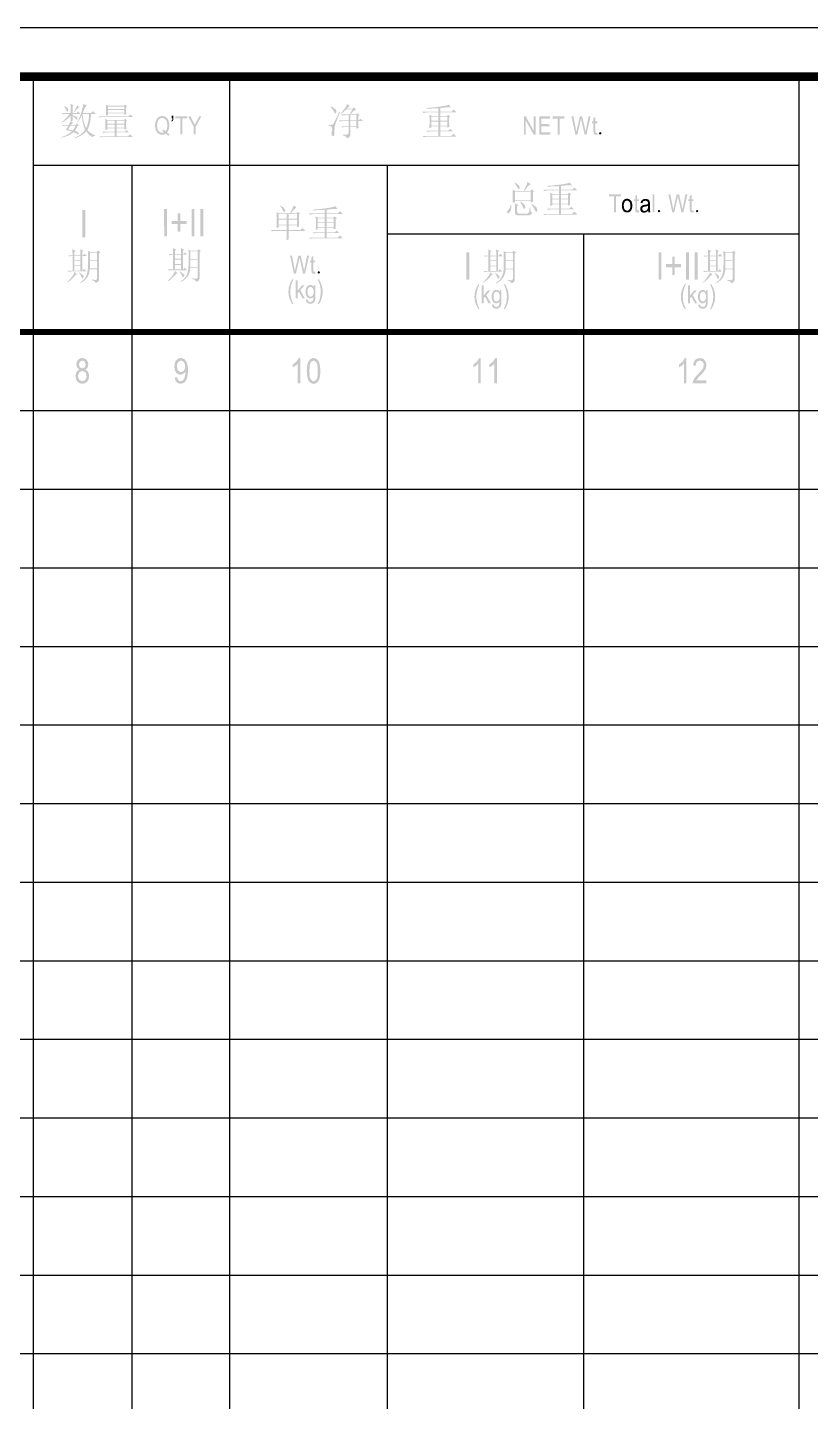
# Model space of a CAD drawing. Header units: millimetres. Extents: x -13522 to 42264, y -29520 to 1704.
# Drawn here: x 25001 to 32978, y -13807 to 180 of the extents above; entities that cross this region are included whole.
import ezdxf
from ezdxf.enums import TextEntityAlignment as Align

# ---------------------------------------------------------------- set-up
doc = ezdxf.new("R2010")
doc.units = ezdxf.units.MM
doc.layers.add('0DataFlow-NsEquipFrame', color=30, linetype='Continuous')
doc.styles.add('TitleText', font='arial.ttf')

# ---------------------------------------------------------------- blocks, each defined once
blk = doc.blocks.new('add')
at = {"lineweight": 18}
blk.add_hatch(color=256, dxfattribs=at).paths.add_polyline_path([(0.75, 1.56), (0.12, 1.56), (0.12, 2.33), (-0.15, 2.33), (-0.15, 1.56), (-0.78, 1.56), (-0.78, 1.24), (-0.15, 1.24), (-0.15, 0.46), (0.12, 0.46), (0.12, 1.24), (0.75, 1.24)])
blk = doc.blocks.new('lowcaseg')
at = {"lineweight": 18}
h = blk.add_hatch(color=256, dxfattribs=at)
h.paths.add_polyline_path([(0.5, 1.34), (0.33, 1.34), (0.33, 1.18), (0.26, 1.26), (0.18, 1.32), (0.09, 1.36), (-0.01, 1.37), (-0.09, 1.36), (-0.18, 1.33), (-0.27, 1.28), (-0.33, 1.23), (-0.39, 1.14), (-0.44, 1.03), (-0.47, 0.92), (-0.49, 0.8), (-0.5, 0.68), (-0.5, 0.63), (-0.49, 0.51), (-0.46, 0.4), (-0.42, 0.3), (-0.37, 0.2), (-0.36, 0.18), (-0.29, 0.1), (-0.21, 0.05), (-0.11, 0.01), (-0.01, 0), (0.06, 0.01), (0.15, 0.04), (0.23, 0.09), (0.31, 0.17), (0.31, 0.1), (0.3, -0.03), (0.29, -0.12), (0.26, -0.21), (0.19, -0.3), (0.1, -0.34), (-0.02, -0.36), (-0.13, -0.34), (-0.21, -0.29), (-0.24, -0.26), (-0.27, -0.14), (-0.46, -0.11), (-0.46, -0.14), (-0.45, -0.26), (-0.41, -0.36), (-0.34, -0.44), (-0.3, -0.46), (-0.22, -0.51), (-0.12, -0.53), (-0.01, -0.54), (0.09, -0.54), (0.19, -0.51), (0.28, -0.47), (0.32, -0.44), (0.4, -0.36), (0.45, -0.26), (0.47, -0.2), (0.49, -0.1), (0.5, 0.03), (0.5, 0.18)])
h.paths.add_polyline_path([(0.31, 0.5), (0.28, 0.39), (0.23, 0.31), (0.19, 0.26), (0.11, 0.21), (0.01, 0.19), (-0.05, 0.19), (-0.14, 0.23), (-0.21, 0.31), (-0.23, 0.34), (-0.27, 0.44), (-0.29, 0.55), (-0.3, 0.69), (-0.3, 0.74), (-0.29, 0.87), (-0.26, 0.97), (-0.21, 1.06), (-0.17, 1.11), (-0.09, 1.16), (0.01, 1.18), (0.07, 1.18), (0.15, 1.14), (0.23, 1.06), (0.25, 1.03), (0.29, 0.94), (0.32, 0.82), (0.32, 0.69), (0.32, 0.63)], flags=16)
blk = doc.blocks.new('lowcasek')
at = {"lineweight": 18}
blk.add_hatch(color=256, dxfattribs=at).paths.add_polyline_path([(0.19, 1.85), (0, 1.85), (0, 0), (0.19, 0), (0.19, 0.53), (0.33, 0.68), (0.71, 0), (0.94, 0), (0.47, 0.84), (0.9, 1.34), (0.65, 1.34), (0.19, 0.8)])
blk = doc.blocks.new('dot')
blk.add_hatch(color=256).paths.add_polyline_path([(-0.12, 0.13, 1), (0.12, 0.13, 1)])
blk = doc.blocks.new('lowcaset')
at = {"lineweight": 18}
blk.add_hatch(color=256, dxfattribs=at).paths.add_polyline_path([(0.23, 1.34), (0.04, 1.34), (0.04, 1.81), (-0.15, 1.67), (-0.15, 1.34), (-0.29, 1.34), (-0.29, 1.16), (-0.15, 1.16), (-0.15, 0.39), (-0.15, 0.35), (-0.14, 0.21), (-0.13, 0.13), (-0.12, 0.1), (-0.05, 0.02), (0.01, 0), (0.12, -0.02), (0.16, -0.02), (0.26, 0), (0.23, 0.2), (0.15, 0.19), (0.08, 0.21), (0.05, 0.26), (0.04, 0.38), (0.04, 1.16), (0.23, 1.16)])
blk = doc.blocks.new('upcasew')
blk.add_hatch(color=256).paths.add_polyline_path([(1.55, 1.85), (1.34, 1.85), (1.04, 0.32), (0.91, 0.91), (0.69, 1.85), (0.45, 1.85), (0.1, 0.3), (-0.2, 1.85), (-0.4, 1.85), (0, 0), (0.2, 0), (0.53, 1.41), (0.53, 1.43), (0.57, 1.62), (0.62, 1.41), (0.94, 0), (1.13, 0)])
blk = doc.blocks.new('lowcasel')
at = {"lineweight": 18}
blk.add_hatch(color=256, dxfattribs=at).paths.add_polyline_path([(0.19, 1.85), (0, 1.85), (0, 0), (0.19, 0)])
blk = doc.blocks.new('lowcaseo')
at = {"lineweight": 18}
h = blk.add_hatch(color=256, dxfattribs=at)
h.paths.add_polyline_path([(0.7, 0.78), (0.69, 0.9), (0.66, 1.01), (0.62, 1.11), (0.56, 1.19), (0.54, 1.21), (0.46, 1.28), (0.38, 1.33), (0.28, 1.36), (0.17, 1.37), (0.08, 1.36), (-0.01, 1.34), (-0.1, 1.29), (-0.18, 1.22), (-0.2, 1.21), (-0.25, 1.13), (-0.3, 1.03), (-0.33, 0.93), (-0.35, 0.81), (-0.36, 0.67), (-0.35, 0.56), (-0.34, 0.44), (-0.31, 0.33), (-0.27, 0.23), (-0.21, 0.15), (-0.19, 0.13), (-0.11, 0.06), (-0.03, 0.01), (0.07, -0.02), (0.17, -0.03), (0.26, -0.02), (0.36, 0), (0.45, 0.05), (0.52, 0.1), (0.59, 0.18), (0.64, 0.28), (0.66, 0.33), (0.69, 0.43), (0.7, 0.55), (0.71, 0.69)])
h.paths.add_polyline_path([(-0.16, 0.74), (-0.14, 0.87), (-0.11, 0.97), (-0.07, 1.05), (-0.01, 1.12), (0.08, 1.17), (0.17, 1.18), (0.25, 1.17), (0.34, 1.13), (0.41, 1.05), (0.44, 1.02), (0.48, 0.93), (0.5, 0.81), (0.51, 0.68), (0.51, 0.6), (0.49, 0.47), (0.46, 0.37), (0.41, 0.29), (0.36, 0.22), (0.27, 0.17), (0.17, 0.16), (0.1, 0.17), (0.01, 0.21), (-0.07, 0.29), (-0.09, 0.32), (-0.13, 0.42), (-0.15, 0.53), (-0.16, 0.67)], flags=16)
blk = doc.blocks.new('lowcasea')
at = {"lineweight": 18}
h = blk.add_hatch(color=256, dxfattribs=at)
h.paths.add_polyline_path([(0.79, 0.87), (0.79, 0.98), (0.78, 1.07), (0.77, 1.13), (0.72, 1.23), (0.68, 1.27), (0.59, 1.33), (0.56, 1.34), (0.46, 1.36), (0.35, 1.37), (0.28, 1.37), (0.18, 1.35), (0.09, 1.32), (0.09, 1.32), (-0.01, 1.26), (-0.08, 1.19), (-0.09, 1.18), (-0.13, 1.08), (-0.16, 0.96), (0.03, 0.93), (0.06, 1.05), (0.12, 1.13), (0.21, 1.17), (0.32, 1.18), (0.36, 1.18), (0.47, 1.16), (0.54, 1.11), (0.58, 1.04), (0.6, 0.91), (0.59, 0.85), (0.56, 0.84), (0.48, 0.81), (0.38, 0.79), (0.25, 0.77), (0.17, 0.76), (0.08, 0.74), (0.03, 0.72), (-0.06, 0.66), (-0.1, 0.63), (-0.16, 0.53), (-0.18, 0.47), (-0.2, 0.35), (-0.19, 0.27), (-0.16, 0.17), (-0.1, 0.08), (-0.09, 0.07), (-0.01, 0.01), (0.08, -0.02), (0.19, -0.03), (0.21, -0.03), (0.31, -0.02), (0.41, 0.01), (0.44, 0.03), (0.52, 0.09), (0.61, 0.17), (0.62, 0.11), (0.65, 0), (0.85, 0), (0.83, 0.05), (0.8, 0.16), (0.8, 0.18), (0.79, 0.27), (0.79, 0.39), (0.79, 0.56)])
h.paths.add_polyline_path([(0.59, 0.67), (0.59, 0.59), (0.59, 0.46), (0.56, 0.36), (0.52, 0.28), (0.44, 0.21), (0.43, 0.2), (0.34, 0.16), (0.24, 0.15), (0.15, 0.16), (0.07, 0.21), (0.04, 0.25), (0.01, 0.36), (0.04, 0.47), (0.11, 0.54), (0.17, 0.56), (0.28, 0.59), (0.3, 0.59), (0.42, 0.61), (0.52, 0.64)], flags=16)
blk = doc.blocks.new('upcasee')
blk.add_hatch(color=256).paths.add_polyline_path([(0.2, 1.63), (1.09, 1.63), (1.09, 1.85), (0, 1.85), (0, 0), (1.13, 0), (1.13, 0.22), (0.2, 0.22), (0.2, 0.85), (1.04, 0.85), (1.04, 1.06), (0.2, 1.07)])
blk = doc.blocks.new('upcasen')
blk.add_hatch(color=256).paths.add_polyline_path([(0.2, 1.85), (0, 1.85), (0, 0), (0.19, 0), (0.19, 1.45), (0.99, 0), (1.19, 0), (1.19, 1.85), (1, 1.85), (1, 0.39)])
blk = doc.blocks.new('Upcasey')
blk.add_hatch(color=256).paths.add_polyline_path([(0.79, 1.85), (0.56, 1.85), (0.11, 1), (-0.34, 1.86), (-0.58, 1.86), (0, 0.79), (0, 0), (0.2, 0), (0.2, 0.79)])
blk = doc.blocks.new('comm-u')
blk.add_hatch(color=256).paths.add_polyline_path([(0.2, 1.85), (0, 1.85), (0, 1.59), (0.1, 1.59), (0.08, 1.44), (-0.01, 1.33), (0.03, 1.25), (0.04, 1.25), (0.16, 1.38), (0.18, 1.45), (0.2, 1.64)])
blk = doc.blocks.new('Upcaseq')
h = blk.add_hatch(color=256)
h.paths.add_polyline_path([(0.88, 1.28), (0.86, 1.36), (0.83, 1.44), (0.8, 1.5), (0.75, 1.58), (0.7, 1.65), (0.63, 1.72), (0.57, 1.77), (0.55, 1.78), (0.47, 1.83), (0.38, 1.86), (0.29, 1.88), (0.2, 1.88), (0.18, 1.88), (0.09, 1.87), (0, 1.85), (-0.08, 1.82), (-0.16, 1.77), (-0.21, 1.74), (-0.27, 1.68), (-0.33, 1.61), (-0.38, 1.53), (-0.42, 1.44), (-0.45, 1.38), (-0.48, 1.3), (-0.5, 1.21), (-0.51, 1.12), (-0.52, 1.03), (-0.52, 0.92), (-0.52, 0.86), (-0.52, 0.76), (-0.5, 0.66), (-0.48, 0.57), (-0.46, 0.49), (-0.42, 0.41), (-0.38, 0.33), (-0.34, 0.26), (-0.33, 0.25), (-0.27, 0.17), (-0.2, 0.11), (-0.13, 0.06), (-0.06, 0.02), (0.02, -0.01), (0.11, -0.03), (0.2, -0.03), (0.23, -0.03), (0.32, -0.02), (0.41, 0), (0.49, 0.04), (0.57, 0.08), (0.59, 0.06), (0.67, 0), (0.74, -0.06), (0.82, -0.11), (0.89, -0.14), (0.95, 0.03), (0.93, 0.04), (0.86, 0.08), (0.78, 0.13), (0.7, 0.2), (0.74, 0.26), (0.79, 0.34), (0.83, 0.42), (0.87, 0.51), (0.88, 0.56), (0.9, 0.65), (0.91, 0.74), (0.92, 0.83), (0.93, 0.93), (0.92, 1), (0.92, 1.1), (0.9, 1.19)])
h.paths.add_polyline_path([(0.69, 1.22), (0.7, 1.13), (0.72, 1.03), (0.72, 0.93), (0.72, 0.82), (0.7, 0.72), (0.69, 0.63), (0.66, 0.54), (0.63, 0.46), (0.59, 0.4), (0.54, 0.33), (0.5, 0.38), (0.42, 0.43), (0.34, 0.48), (0.26, 0.51), (0.21, 0.33), (0.25, 0.32), (0.33, 0.28), (0.41, 0.23), (0.38, 0.22), (0.29, 0.19), (0.2, 0.18), (0.13, 0.18), (0.05, 0.21), (-0.03, 0.24), (-0.1, 0.3), (-0.17, 0.37), (-0.19, 0.4), (-0.23, 0.46), (-0.26, 0.54), (-0.29, 0.62), (-0.3, 0.71), (-0.31, 0.82), (-0.32, 0.93), (-0.32, 0.98), (-0.31, 1.08), (-0.3, 1.18), (-0.27, 1.27), (-0.25, 1.35), (-0.21, 1.42), (-0.17, 1.48), (-0.11, 1.55), (-0.04, 1.6), (0.03, 1.64), (0.11, 1.67), (0.21, 1.67), (0.3, 1.66), (0.38, 1.64), (0.46, 1.59), (0.5, 1.56), (0.56, 1.5), (0.61, 1.42), (0.65, 1.34), (0.66, 1.3)], flags=16)
blk = doc.blocks.new('upcaset')
blk.add_hatch(color=256).paths.add_polyline_path([(0.7, 1.85), (-0.5, 1.85), (-0.5, 1.63), (0, 1.63), (0, 0), (0.2, 0), (0.2, 1.63), (0.7, 1.63)])
blk = doc.blocks.new('upcasei')
blk.add_hatch(color=256).paths.add_polyline_path([(0.198, 1.85), (-0.001, 1.846), (0, -0.003), (0.199, -0.004)])
blk = doc.blocks.new('eqptxt')
at = {"lineweight": 18}
h = blk.add_hatch(color=256, dxfattribs=at)
h.paths.add_polyline_path([(251.98, 288.21), (252.77, 288.21), (252.53, 288.45), (252.38, 288.29), (251.98, 288.29), (251.98, 288.99), (252.08, 289.08), (251.77, 289.23), (251.77, 289.05), (251.78, 288.87), (251.78, 288.67), (251.78, 288.46), (251.78, 288.29), (250.9, 288.29), (251.02, 288.17), (251.21, 288.21), (251.32, 288.21), (251.66, 288.21), (251.56, 288.06), (251.45, 287.92), (251.32, 287.78), (251.18, 287.64), (251.03, 287.51), (250.86, 287.38), (250.83, 287.36), (250.86, 287.32), (251.03, 287.41), (251.19, 287.52), (251.35, 287.63), (251.5, 287.75), (251.64, 287.88), (251.78, 288.03), (251.78, 288.03), (251.78, 287.42), (251.75, 287.44), (251.69, 287.28), (251.59, 287.09), (250.87, 287.09), (250.99, 286.98), (251.13, 287.02), (251.56, 287.02), (251.42, 286.8), (251.32, 286.64), (251.26, 286.57), (251.46, 286.54), (251.65, 286.5), (251.83, 286.44), (251.9, 286.42), (251.75, 286.3), (251.6, 286.2), (251.43, 286.1), (251.26, 286.01), (251.08, 285.94), (250.89, 285.87), (250.83, 285.86), (250.84, 285.79), (251.04, 285.84), (251.24, 285.89), (251.42, 285.96), (251.6, 286.04), (251.76, 286.13), (251.92, 286.23), (252.07, 286.34), (252.08, 286.35), (252.27, 286.26), (252.42, 286.15), (252.44, 286.14), (252.57, 286.09), (252.59, 286.14), (252.55, 286.32), (252.53, 286.35), (252.38, 286.42), (252.2, 286.48), (252.29, 286.62), (252.39, 286.79), (252.48, 286.99), (252.62, 287.08), (252.39, 287.24), (252.29, 287.09), (251.81, 287.09), (251.94, 287.27), (252.02, 287.33), (251.8, 287.41), (251.98, 287.53), (251.98, 287.99), (252.15, 287.86), (252.27, 287.72), (252.3, 287.68), (252.42, 287.6), (252.47, 287.66), (252.46, 287.84), (252.42, 287.88), (252.3, 287.96), (252.1, 288.03), (251.98, 288.06)])
h.paths.add_polyline_path([(252.27, 287.02), (252.19, 286.83), (252.09, 286.66), (252, 286.53), (251.8, 286.57), (251.61, 286.61), (251.51, 286.63), (251.62, 286.8), (251.73, 286.96), (251.77, 287.02)], flags=16)
h.paths.add_polyline_path([(254.05, 288.5), (253.86, 288.29), (253.01, 288.29), (253.1, 288.52), (253.17, 288.7), (253.23, 288.82), (253.34, 288.99), (253.42, 289.05), (253.08, 289.23), (253.03, 288.99), (252.97, 288.76), (252.92, 288.55), (252.86, 288.34), (252.8, 288.15), (252.73, 287.98), (252.66, 287.81), (252.59, 287.66), (252.52, 287.52), (252.45, 287.41), (252.5, 287.38), (252.61, 287.54), (252.72, 287.7), (252.82, 287.87), (252.9, 288.05), (252.93, 288.11), (252.94, 287.9), (252.96, 287.7), (252.98, 287.51), (253.01, 287.31), (253.06, 287.12), (253.11, 286.94), (253.17, 286.76), (253.24, 286.59), (253.24, 286.58), (253.13, 286.44), (253.01, 286.31), (252.87, 286.19), (252.72, 286.07), (252.55, 285.97), (252.37, 285.87), (252.18, 285.79), (252.13, 285.76), (252.14, 285.72), (252.35, 285.79), (252.54, 285.86), (252.72, 285.95), (252.89, 286.04), (253.04, 286.15), (253.18, 286.26), (253.3, 286.39), (253.35, 286.44), (253.47, 286.29), (253.6, 286.15), (253.75, 286.02), (253.9, 285.9), (254.02, 285.82), (254.1, 285.94), (254.29, 285.99), (254.29, 286.03), (254.13, 286.08), (253.96, 286.16), (253.81, 286.26), (253.65, 286.39), (253.5, 286.54), (253.47, 286.58), (253.54, 286.71), (253.6, 286.85), (253.66, 287.01), (253.71, 287.18), (253.76, 287.37), (253.79, 287.58), (253.82, 287.8), (253.84, 288.03), (253.86, 288.21), (254.3, 288.21)])
h.paths.add_polyline_path([(252.99, 288.21), (253.66, 288.21), (253.64, 287.97), (253.62, 287.74), (253.59, 287.53), (253.55, 287.34), (253.5, 287.16), (253.45, 287), (253.4, 286.85), (253.35, 286.75), (253.28, 286.9), (253.22, 287.07), (253.16, 287.24), (253.11, 287.43), (253.07, 287.62), (253.04, 287.83), (253.01, 288.04)], flags=17)
h.paths.add_polyline_path([(252.61, 288.87), (252.69, 288.9), (252.44, 289.08), (252.4, 288.98), (252.33, 288.82), (252.22, 288.61), (252.11, 288.41), (252.15, 288.39), (252.31, 288.57), (252.43, 288.71), (252.47, 288.75)], flags=17)
h.paths.add_polyline_path([(251.4, 288.85), (251.23, 288.97), (251.14, 289.03), (251.11, 288.99), (251.22, 288.81), (251.3, 288.64), (251.33, 288.54), (251.42, 288.41), (251.48, 288.47), (251.53, 288.65), (251.5, 288.74)], flags=17)
h = blk.add_hatch(color=256, dxfattribs=at)
h.paths.add_polyline_path([(257.42, 288.48), (257.42, 288.71), (257.42, 288.92), (257.54, 288.99), (257.3, 289.17), (257.2, 289.03), (255.59, 289.03), (255.36, 289.15), (255.37, 289), (255.38, 288.8), (255.38, 288.63), (255.38, 288.41), (255.37, 288.21), (255.36, 288.04), (255.36, 288.02), (255.57, 288.11), (255.57, 288.26), (257.23, 288.26), (257.23, 288.09), (257.44, 288.18), (257.43, 288.31)])
h.paths.add_polyline_path([(255.57, 288.62), (257.23, 288.62), (257.23, 288.33), (255.57, 288.33)], flags=16)
h.paths.add_polyline_path([(255.57, 288.69), (255.57, 288.96), (257.23, 288.96), (257.23, 288.69)], flags=16)
h.paths.add_polyline_path([(254.92, 287.88), (255.03, 287.88), (258.14, 287.88), (257.88, 288.15), (257.67, 287.96), (254.62, 287.96), (254.74, 287.84)])
h.paths.add_polyline_path([(257.42, 287.45), (257.52, 287.53), (257.32, 287.72), (257.21, 287.6), (255.51, 287.6), (255.3, 287.72), (255.31, 287.52), (255.32, 287.33), (255.32, 287.15), (255.32, 286.96), (255.31, 286.76), (255.3, 286.57), (255.3, 286.56), (255.51, 286.63), (255.51, 286.73), (256.27, 286.73), (256.27, 286.39), (255, 286.39), (255.12, 286.27), (255.31, 286.31), (255.42, 286.32), (256.27, 286.32), (256.27, 285.94), (254.69, 285.94), (254.81, 285.82), (255, 285.86), (255.11, 285.87), (258.09, 285.87), (257.82, 286.15), (257.61, 285.94), (256.47, 285.94), (256.47, 286.32), (257.72, 286.32), (257.47, 286.57), (257.27, 286.39), (256.47, 286.39), (256.47, 286.73), (257.23, 286.73), (257.23, 286.6), (257.44, 286.69), (257.43, 286.82), (257.42, 286.99), (257.42, 287.21)])
h.paths.add_polyline_path([(255.51, 287.53), (256.27, 287.53), (256.27, 287.2), (255.51, 287.2)], flags=16)
h.paths.add_polyline_path([(255.51, 287.12), (256.27, 287.12), (256.27, 286.81), (255.51, 286.81)], flags=16)
h.paths.add_polyline_path([(256.47, 287.53), (257.23, 287.53), (257.23, 287.2), (256.47, 287.2)], flags=16)
h.paths.add_polyline_path([(256.47, 287.12), (257.23, 287.12), (257.23, 286.81), (256.47, 286.81)], flags=16)
h = blk.add_hatch(color=256, dxfattribs=at)
h.paths.add_polyline_path([(278.79, 288.64), (278.57, 288.82), (278.3, 288.98), (278.25, 288.94), (278.45, 288.67), (278.59, 288.44), (278.61, 288.37), (278.76, 288.23), (278.77, 288.24), (278.86, 288.49), (278.86, 288.49)])
h.paths.add_polyline_path([(278.75, 287.17), (278.84, 287.42), (278.95, 287.74), (279.1, 288.11), (279.21, 288.39), (279.13, 288.42), (278.94, 287.98), (278.77, 287.64), (278.64, 287.38), (278.55, 287.21), (278.49, 287.14), (278.49, 287.13), (278.27, 287.08), (278.06, 287.11), (278.04, 287.03), (278.32, 286.91), (278.42, 286.71), (278.37, 286.41), (278.34, 286.28), (278.37, 286.02), (278.37, 286.02), (278.57, 285.92), (278.65, 286.08), (278.65, 286.27), (278.65, 286.59), (278.66, 286.85), (278.67, 286.87), (278.7, 286.99)])
h.paths.add_polyline_path([(280.14, 288.96), (280.22, 289), (279.95, 289.21), (279.83, 288.97), (279.7, 288.77), (279.55, 288.57), (279.36, 288.34), (279.22, 288.19), (279.27, 288.17), (279.51, 288.35), (279.72, 288.55), (279.83, 288.66), (280.48, 288.66), (280.34, 288.42), (280.18, 288.16), (280.18, 288.15), (279.36, 288.15), (279.47, 288.03), (279.75, 288.08), (279.77, 288.08), (280.09, 288.08), (280.09, 287.55), (279.09, 287.55), (279.21, 287.43), (279.49, 287.48), (279.51, 287.48), (280.09, 287.48), (280.09, 286.95), (279.33, 286.95), (279.45, 286.83), (279.73, 286.88), (279.74, 286.88), (280.09, 286.88), (280.09, 286.26), (279.95, 286.09), (279.71, 286.09), (279.49, 286.1), (279.49, 286.04), (279.79, 285.91), (279.93, 285.73), (279.94, 285.71), (280.18, 285.86), (280.28, 286.08), (280.28, 286.12), (280.28, 286.88), (280.89, 286.88), (280.89, 286.7), (281.1, 286.79), (281.09, 287.08), (281.09, 287.09), (281.09, 287.49), (281.55, 287.49), (281.29, 287.73), (281.15, 287.57), (281.09, 287.57), (281.09, 288.02), (281.21, 288.11), (280.97, 288.29), (280.86, 288.15), (280.26, 288.15), (280.5, 288.4), (280.62, 288.53), (280.87, 288.63), (280.62, 288.88), (280.49, 288.73), (279.89, 288.73)])
h.paths.add_polyline_path([(280.28, 288.08), (280.89, 288.08), (280.89, 287.55), (280.28, 287.55)], flags=16)
h.paths.add_polyline_path([(280.28, 287.48), (280.89, 287.48), (280.89, 286.95), (280.28, 286.95)], flags=16)
h = blk.add_hatch(color=256, dxfattribs=at)
h.paths.add_polyline_path([(290.33, 287.82), (290.46, 287.91), (290.23, 288.13), (290.07, 287.99), (289.42, 287.99), (289.42, 288.35), (291.08, 288.35), (290.78, 288.65), (290.55, 288.42), (289.42, 288.42), (289.42, 288.81), (289.75, 288.84), (290.03, 288.87), (290.13, 288.88), (290.44, 288.88), (290.52, 288.88), (290.31, 289.15), (290.13, 289.08), (289.83, 289.02), (289.54, 288.97), (289.3, 288.94), (289.04, 288.9), (288.77, 288.88), (288.46, 288.84), (288.13, 288.82), (288.02, 288.81), (288.02, 288.75), (288.25, 288.75), (288.51, 288.75), (288.81, 288.77), (289.15, 288.79), (289.22, 288.79), (289.22, 288.42), (287.6, 288.42), (287.72, 288.3), (288, 288.35), (288.02, 288.35), (289.22, 288.35), (289.22, 287.99), (288.57, 287.99), (288.31, 288.12), (288.33, 287.82), (288.33, 287.54), (288.33, 287.43), (288.33, 287.15), (288.32, 286.86), (288.31, 286.75), (288.53, 286.83), (288.53, 286.94), (289.22, 286.94), (289.22, 286.5), (287.98, 286.5), (288.1, 286.38), (288.37, 286.42), (288.39, 286.42), (289.22, 286.42), (289.22, 285.96), (287.6, 285.96), (287.72, 285.84), (288, 285.88), (288.02, 285.89), (291.08, 285.89), (290.78, 286.2), (290.54, 285.96), (289.42, 285.96), (289.42, 286.42), (290.72, 286.42), (290.45, 286.69), (290.25, 286.5), (289.42, 286.5), (289.42, 286.94), (290.13, 286.94), (290.13, 286.79), (290.35, 286.87), (290.34, 287.11), (290.33, 287.38), (290.33, 287.71)])
h.paths.add_polyline_path([(289.22, 287.51), (288.53, 287.51), (288.53, 287.91), (289.22, 287.91)], flags=16)
h.paths.add_polyline_path([(289.42, 287.91), (290.13, 287.91), (290.13, 287.51), (289.42, 287.51)], flags=16)
h.paths.add_polyline_path([(289.22, 287.43), (289.22, 287.01), (288.53, 287.01), (288.53, 287.43)], flags=16)
h.paths.add_polyline_path([(289.42, 287.43), (290.13, 287.43), (290.13, 287.01), (289.42, 287.01)], flags=16)
h = blk.add_hatch(color=256, dxfattribs=at)
h.paths.add_polyline_path([(298.54, 281), (298.64, 281.06), (298.32, 281.29), (298.25, 281.04), (298.18, 280.88), (298.07, 280.65), (297.95, 280.39), (297.94, 280.37), (297.07, 280.37), (296.8, 280.5), (296.81, 280.23), (296.81, 279.95), (296.81, 279.84), (296.81, 279.56), (296.81, 279.29), (296.8, 279.15), (297.03, 279.22), (297.03, 279.35), (298.65, 279.35), (298.65, 279.18), (298.88, 279.27), (298.87, 279.44), (298.86, 279.7), (298.86, 280.04), (298.86, 280.23), (298.97, 280.3), (298.77, 280.53), (298.61, 280.37), (298.01, 280.37), (298.2, 280.63), (298.34, 280.82)])
h.paths.add_polyline_path([(298.65, 280.3), (298.65, 279.42), (297.03, 279.42), (297.03, 280.3)], flags=16)
h.paths.add_polyline_path([(297.42, 280.94), (297.23, 281.09), (297.01, 281.22), (296.98, 281.17), (297.17, 280.92), (297.28, 280.71), (297.28, 280.7), (297.44, 280.52), (297.53, 280.67), (297.45, 280.91)], flags=17)
h.paths.add_polyline_path([(297.39, 278.93), (297.01, 279.09), (297.02, 278.92), (297.03, 278.66), (297.03, 278.3), (297.03, 278.18), (297.08, 277.94), (297.26, 277.88), (298.45, 277.88), (298.68, 277.96), (298.79, 278.11), (298.64, 278.29), (298.61, 278.52), (298.59, 278.7), (298.52, 278.7), (298.51, 278.39), (298.49, 278.24), (298.32, 278.06), (297.39, 278.06), (297.24, 278.23), (297.24, 278.24), (297.24, 278.79)])
h.paths.add_polyline_path([(298.04, 278.91), (297.9, 279.07), (297.64, 279.26), (297.59, 279.28), (297.57, 279.24), (297.73, 278.97), (297.83, 278.75), (297.84, 278.72), (297.96, 278.51), (298.09, 278.64), (298.05, 278.9)])
h.paths.add_polyline_path([(299.25, 278.64), (299.19, 278.72), (299.02, 278.88), (298.76, 279.05), (298.74, 279.06), (298.72, 279.02), (298.9, 278.74), (299.02, 278.52), (299.06, 278.41), (299.21, 278.2), (299.22, 278.21), (299.32, 278.4)])
h.paths.add_polyline_path([(296.63, 278.48), (296.67, 278.77), (296.67, 278.94), (296.61, 278.94), (296.5, 278.64), (296.37, 278.45), (296.34, 278.42), (296.2, 278.2), (296.2, 278.16), (296.35, 278.07), (296.54, 278.24), (296.57, 278.28)])
h = blk.add_hatch(color=256, dxfattribs=at)
h.paths.add_polyline_path([(302.64, 279.89), (302.77, 279.98), (302.54, 280.2), (302.38, 280.06), (301.73, 280.06), (301.73, 280.42), (303.38, 280.42), (303.09, 280.71), (302.86, 280.49), (301.73, 280.49), (301.73, 280.87), (302.06, 280.91), (302.34, 280.94), (302.44, 280.95), (302.75, 280.95), (302.83, 280.95), (302.62, 281.22), (302.44, 281.15), (302.14, 281.09), (301.85, 281.04), (301.61, 281.01), (301.35, 280.97), (301.08, 280.95), (300.77, 280.91), (300.44, 280.89), (300.33, 280.87), (300.33, 280.81), (300.56, 280.81), (300.82, 280.82), (301.12, 280.83), (301.46, 280.85), (301.53, 280.86), (301.53, 280.49), (299.91, 280.49), (300.03, 280.37), (300.31, 280.42), (300.33, 280.42), (301.53, 280.42), (301.53, 280.06), (300.88, 280.06), (300.62, 280.19), (300.64, 279.89), (300.64, 279.61), (300.64, 279.5), (300.64, 279.22), (300.63, 278.93), (300.62, 278.82), (300.84, 278.9), (300.84, 279.01), (301.53, 279.01), (301.53, 278.56), (300.29, 278.56), (300.4, 278.44), (300.68, 278.48), (300.7, 278.48), (301.53, 278.48), (301.53, 278.03), (299.91, 278.03), (300.03, 277.91), (300.31, 277.95), (300.33, 277.95), (303.38, 277.95), (303.09, 278.27), (302.85, 278.03), (301.73, 278.03), (301.73, 278.48), (303.03, 278.48), (302.76, 278.76), (302.56, 278.56), (301.73, 278.56), (301.73, 279.01), (302.44, 279.01), (302.44, 278.86), (302.65, 278.94), (302.65, 279.17), (302.64, 279.45), (302.64, 279.78)])
h.paths.add_polyline_path([(301.53, 279.58), (300.84, 279.58), (300.84, 279.98), (301.53, 279.98)], flags=16)
h.paths.add_polyline_path([(301.73, 279.98), (302.44, 279.98), (302.44, 279.58), (301.73, 279.58)], flags=16)
h.paths.add_polyline_path([(301.53, 279.5), (301.53, 279.08), (300.84, 279.08), (300.84, 279.5)], flags=16)
h.paths.add_polyline_path([(301.73, 279.5), (302.44, 279.5), (302.44, 279.08), (301.73, 279.08)], flags=16)
h = blk.add_hatch(color=256, dxfattribs=at)
h.paths.add_polyline_path([(273.51, 278.62), (273.51, 278.63), (273.28, 278.78), (273.13, 278.87), (273.1, 278.82), (273.29, 278.58), (273.4, 278.36), (273.54, 278.2), (273.57, 278.21), (273.65, 278.39)], flags=17)
h.paths.add_polyline_path([(275.03, 277.87), (275.03, 277.96), (275.13, 278.04), (274.94, 278.24), (274.8, 278.1), (274.21, 278.1), (274.4, 278.34), (274.54, 278.48), (274.76, 278.66), (274.79, 278.67), (274.49, 278.9), (274.4, 278.64), (274.34, 278.51), (274.2, 278.24), (274.12, 278.1), (272.98, 278.1), (272.75, 278.24), (272.75, 277.95), (272.76, 277.66), (272.76, 277.41), (272.76, 277.11), (272.75, 276.83), (272.75, 276.57), (272.97, 276.66), (272.97, 276.85), (273.77, 276.85), (273.77, 276.38), (272.19, 276.38), (272.31, 276.26), (272.45, 276.3), (273.77, 276.3), (273.77, 276.04), (273.77, 275.75), (273.76, 275.44), (273.76, 275.37), (274, 275.45), (273.99, 275.65), (273.99, 275.93), (273.98, 276.3), (275.67, 276.3), (275.39, 276.58), (275.17, 276.38), (273.98, 276.38), (273.98, 276.85), (274.83, 276.85), (274.83, 276.68), (275.04, 276.75), (275.03, 276.92), (275.03, 277.17), (275.03, 277.49)])
h.paths.add_polyline_path([(273.77, 277.53), (272.97, 277.53), (272.97, 278.03), (273.77, 278.03)], flags=16)
h.paths.add_polyline_path([(273.98, 278.03), (274.83, 278.03), (274.83, 277.53), (273.98, 277.53)], flags=16)
h.paths.add_polyline_path([(273.77, 277.45), (273.77, 276.93), (272.97, 276.93), (272.97, 277.45)], flags=16)
h.paths.add_polyline_path([(273.98, 277.45), (274.83, 277.45), (274.83, 276.93), (273.98, 276.93)], flags=16)
h = blk.add_hatch(color=256, dxfattribs=at)
h.paths.add_polyline_path([(278.76, 277.48), (278.89, 277.57), (278.65, 277.79), (278.5, 277.64), (277.85, 277.64), (277.85, 278), (279.5, 278), (279.2, 278.3), (278.98, 278.08), (277.85, 278.08), (277.85, 278.46), (278.18, 278.49), (278.45, 278.53), (278.56, 278.54), (278.86, 278.54), (278.95, 278.54), (278.74, 278.81), (278.55, 278.74), (278.26, 278.68), (277.97, 278.63), (277.73, 278.59), (277.47, 278.56), (277.19, 278.53), (276.89, 278.5), (276.55, 278.47), (276.44, 278.46), (276.44, 278.4), (276.67, 278.4), (276.94, 278.41), (277.24, 278.42), (277.58, 278.44), (277.65, 278.45), (277.65, 278.08), (276.02, 278.08), (276.14, 277.96), (276.43, 278), (276.44, 278), (277.65, 278), (277.65, 277.64), (276.99, 277.64), (276.74, 277.78), (276.75, 277.48), (276.75, 277.2), (276.76, 277.09), (276.75, 276.81), (276.75, 276.52), (276.74, 276.4), (276.95, 276.49), (276.95, 276.6), (277.65, 276.6), (277.65, 276.15), (276.4, 276.15), (276.52, 276.03), (276.8, 276.07), (276.82, 276.07), (277.65, 276.07), (277.65, 275.61), (276.02, 275.61), (276.14, 275.49), (276.43, 275.53), (276.44, 275.54), (279.5, 275.54), (279.2, 275.85), (278.96, 275.61), (277.85, 275.61), (277.85, 276.07), (279.14, 276.07), (278.88, 276.34), (278.68, 276.15), (277.85, 276.15), (277.85, 276.6), (278.56, 276.6), (278.56, 276.45), (278.77, 276.52), (278.76, 276.76), (278.76, 277.04), (278.76, 277.37)])
h.paths.add_polyline_path([(277.65, 277.17), (276.95, 277.17), (276.95, 277.57), (277.65, 277.57)], flags=16)
h.paths.add_polyline_path([(277.85, 277.57), (278.56, 277.57), (278.56, 277.17), (277.85, 277.17)], flags=16)
h.paths.add_polyline_path([(277.65, 277.09), (277.65, 276.67), (276.95, 276.67), (276.95, 277.09)], flags=16)
h.paths.add_polyline_path([(277.85, 277.09), (278.56, 277.09), (278.56, 276.67), (277.85, 276.67)], flags=16)
h = blk.add_hatch(color=256, dxfattribs=at)
h.paths.add_polyline_path([(252.96, 273.74), (253.43, 273.74), (253.19, 273.98), (253.02, 273.82), (252.96, 273.82), (252.96, 274.17), (253.08, 274.28), (252.76, 274.44), (252.76, 274.23), (252.77, 274.03), (252.77, 273.85), (252.77, 273.82), (252.16, 273.82), (252.16, 274.16), (252.29, 274.26), (251.95, 274.44), (251.96, 274.27), (251.96, 274.08), (251.97, 273.86), (251.97, 273.82), (251.5, 273.82), (251.62, 273.7), (251.83, 273.74), (251.97, 273.74), (251.97, 272.25), (251.46, 272.25), (251.58, 272.13), (251.79, 272.17), (253.38, 272.17), (253.16, 272.43), (252.99, 272.25), (252.96, 272.25)])
h.paths.add_polyline_path([(252.77, 273.34), (252.16, 273.34), (252.16, 273.74), (252.77, 273.74)], flags=16)
h.paths.add_polyline_path([(252.77, 273.26), (252.77, 272.8), (252.16, 272.8), (252.16, 273.26)], flags=16)
h.paths.add_polyline_path([(252.77, 272.73), (252.77, 272.25), (252.16, 272.25), (252.16, 272.73)], flags=16)
h.paths.add_polyline_path([(252.16, 272.1), (252.09, 271.93), (252, 271.76), (251.89, 271.61), (251.77, 271.45), (251.64, 271.31), (251.5, 271.17), (251.43, 271.1), (251.47, 271.07), (251.61, 271.15), (251.75, 271.26), (251.89, 271.38), (252.04, 271.53), (252.18, 271.69), (252.29, 271.81), (252.43, 271.87)])
h.paths.add_polyline_path([(253, 271.81), (252.84, 271.94), (252.67, 272.07), (252.62, 272.04), (252.76, 271.84), (252.86, 271.67), (252.9, 271.55), (252.99, 271.43), (253.05, 271.49), (253.1, 271.67), (253.08, 271.73)])
h.paths.add_polyline_path([(253.69, 272.14), (253.72, 272.36), (253.73, 272.4), (254.47, 272.4), (254.47, 271.44), (254.39, 271.31), (254.38, 271.31), (254.25, 271.31), (254.02, 271.34), (253.93, 271.35), (253.92, 271.28), (254.13, 271.21), (254.26, 271.11), (254.31, 270.99), (254.51, 271.08), (254.6, 271.16), (254.67, 271.32), (254.67, 274.01), (254.8, 274.1), (254.56, 274.31), (254.42, 274.16), (253.75, 274.16), (253.53, 274.28), (253.54, 274.14), (253.54, 273.97), (253.54, 273.79), (253.54, 273.58), (253.55, 273.34), (253.55, 273.14), (253.54, 272.88), (253.54, 272.65), (253.52, 272.45), (253.51, 272.27), (253.48, 272.13), (253.47, 272.07), (253.42, 271.87), (253.34, 271.69), (253.26, 271.52), (253.23, 271.49), (253.12, 271.35), (252.98, 271.22), (252.82, 271.09), (252.71, 271.02), (252.74, 270.98), (252.91, 271.06), (253.07, 271.16), (253.22, 271.28), (253.36, 271.43), (253.4, 271.47), (253.49, 271.61), (253.57, 271.77), (253.64, 271.94)])
h.paths.add_polyline_path([(253.73, 272.47), (253.73, 272.65), (253.73, 272.84), (253.74, 273.04), (253.74, 273.25), (254.47, 273.25), (254.47, 272.47)], flags=16)
h.paths.add_polyline_path([(253.74, 273.32), (253.74, 274.08), (254.47, 274.08), (254.47, 273.32)], flags=16)
h = blk.add_hatch(color=256, dxfattribs=at)
h.paths.add_polyline_path([(263.21, 273.86), (263.67, 273.86), (263.43, 274.1), (263.27, 273.93), (263.21, 273.93), (263.21, 274.29), (263.33, 274.4), (263, 274.56), (263, 274.35), (263.01, 274.15), (263.01, 273.97), (263.01, 273.93), (262.4, 273.93), (262.4, 274.28), (262.54, 274.38), (262.19, 274.56), (262.2, 274.39), (262.21, 274.2), (262.21, 273.98), (262.21, 273.93), (261.74, 273.93), (261.86, 273.82), (262.07, 273.86), (262.21, 273.86), (262.21, 272.37), (261.7, 272.37), (261.82, 272.25), (262.03, 272.29), (263.62, 272.29), (263.4, 272.55), (263.24, 272.37), (263.21, 272.37)])
h.paths.add_polyline_path([(263.01, 273.46), (262.4, 273.46), (262.4, 273.86), (263.01, 273.86)], flags=16)
h.paths.add_polyline_path([(263.01, 273.38), (263.01, 272.92), (262.4, 272.92), (262.4, 273.38)], flags=16)
h.paths.add_polyline_path([(263.01, 272.84), (263.01, 272.37), (262.4, 272.37), (262.4, 272.84)], flags=16)
h.paths.add_polyline_path([(262.4, 272.22), (262.33, 272.05), (262.24, 271.88), (262.13, 271.73), (262.02, 271.57), (261.89, 271.43), (261.75, 271.29), (261.67, 271.22), (261.71, 271.19), (261.85, 271.27), (261.99, 271.38), (262.13, 271.5), (262.28, 271.65), (262.43, 271.81), (262.54, 271.93), (262.67, 271.99)])
h.paths.add_polyline_path([(263.24, 271.93), (263.08, 272.06), (262.91, 272.19), (262.86, 272.16), (263, 271.96), (263.1, 271.79), (263.15, 271.66), (263.23, 271.55), (263.29, 271.61), (263.35, 271.79), (263.33, 271.84)])
h.paths.add_polyline_path([(263.93, 272.26), (263.96, 272.48), (263.97, 272.52), (264.71, 272.52), (264.71, 271.56), (264.63, 271.43), (264.62, 271.43), (264.5, 271.43), (264.27, 271.46), (264.18, 271.47), (264.16, 271.4), (264.37, 271.33), (264.5, 271.23), (264.55, 271.11), (264.75, 271.2), (264.85, 271.28), (264.91, 271.44), (264.91, 274.13), (265.04, 274.22), (264.8, 274.43), (264.67, 274.28), (264, 274.28), (263.77, 274.4), (263.78, 274.26), (263.78, 274.09), (263.79, 273.91), (263.79, 273.7), (263.79, 273.46), (263.79, 273.26), (263.79, 273), (263.78, 272.77), (263.77, 272.57), (263.75, 272.39), (263.73, 272.25), (263.71, 272.19), (263.66, 271.99), (263.59, 271.81), (263.5, 271.64), (263.47, 271.61), (263.36, 271.47), (263.23, 271.34), (263.06, 271.21), (262.95, 271.14), (262.98, 271.1), (263.15, 271.18), (263.31, 271.28), (263.46, 271.4), (263.6, 271.55), (263.64, 271.59), (263.73, 271.73), (263.82, 271.89), (263.88, 272.06)])
h.paths.add_polyline_path([(263.97, 272.59), (263.97, 272.77), (263.98, 272.96), (263.98, 273.16), (263.98, 273.37), (264.71, 273.37), (264.71, 272.59)], flags=16)
h.paths.add_polyline_path([(263.98, 273.44), (263.98, 274.2), (264.71, 274.2), (264.71, 273.44)], flags=16)
h = blk.add_hatch(color=256, dxfattribs=at)
h.paths.add_polyline_path([(295.32, 273.71), (295.78, 273.71), (295.55, 273.95), (295.38, 273.79), (295.32, 273.79), (295.32, 274.14), (295.44, 274.25), (295.11, 274.41), (295.12, 274.2), (295.12, 274), (295.13, 273.82), (295.13, 273.79), (294.52, 273.79), (294.52, 274.13), (294.65, 274.23), (294.31, 274.41), (294.32, 274.24), (294.32, 274.05), (294.32, 273.83), (294.32, 273.79), (293.86, 273.79), (293.98, 273.67), (294.19, 273.71), (294.32, 273.71), (294.32, 272.22), (293.82, 272.22), (293.93, 272.1), (294.14, 272.14), (295.74, 272.14), (295.52, 272.4), (295.35, 272.22), (295.32, 272.22)])
h.paths.add_polyline_path([(295.13, 273.31), (294.52, 273.31), (294.52, 273.71), (295.13, 273.71)], flags=16)
h.paths.add_polyline_path([(295.13, 273.23), (295.13, 272.77), (294.52, 272.77), (294.52, 273.23)], flags=16)
h.paths.add_polyline_path([(295.13, 272.7), (295.13, 272.22), (294.52, 272.22), (294.52, 272.7)], flags=16)
h.paths.add_polyline_path([(294.52, 272.07), (294.45, 271.9), (294.36, 271.73), (294.25, 271.58), (294.13, 271.42), (294, 271.28), (293.86, 271.14), (293.78, 271.07), (293.83, 271.04), (293.97, 271.13), (294.11, 271.23), (294.25, 271.35), (294.4, 271.5), (294.54, 271.66), (294.65, 271.78), (294.78, 271.85)])
h.paths.add_polyline_path([(295.36, 271.78), (295.2, 271.91), (295.02, 272.04), (294.98, 272.01), (295.12, 271.81), (295.21, 271.64), (295.26, 271.52), (295.35, 271.4), (295.41, 271.46), (295.46, 271.64), (295.44, 271.7)])
h.paths.add_polyline_path([(296.05, 272.11), (296.08, 272.33), (296.08, 272.37), (296.83, 272.37), (296.83, 271.41), (296.74, 271.28), (296.74, 271.28), (296.61, 271.28), (296.38, 271.31), (296.29, 271.32), (296.28, 271.25), (296.49, 271.18), (296.62, 271.08), (296.66, 270.96), (296.87, 271.05), (296.96, 271.13), (297.02, 271.29), (297.02, 273.98), (297.16, 274.07), (296.92, 274.28), (296.78, 274.13), (296.11, 274.13), (295.89, 274.25), (295.89, 274.11), (295.9, 273.95), (295.9, 273.76), (295.9, 273.55), (295.9, 273.31), (295.9, 273.11), (295.9, 272.85), (295.89, 272.62), (295.88, 272.42), (295.86, 272.25), (295.84, 272.1), (295.83, 272.04), (295.77, 271.84), (295.7, 271.66), (295.61, 271.49), (295.59, 271.46), (295.48, 271.32), (295.34, 271.19), (295.18, 271.06), (295.07, 270.99), (295.1, 270.95), (295.27, 271.03), (295.43, 271.13), (295.58, 271.25), (295.72, 271.4), (295.75, 271.44), (295.85, 271.58), (295.93, 271.74), (296, 271.92)])
h.paths.add_polyline_path([(296.08, 272.44), (296.09, 272.62), (296.09, 272.81), (296.1, 273.01), (296.1, 273.22), (296.83, 273.22), (296.83, 272.44)], flags=16)
h.paths.add_polyline_path([(296.1, 273.29), (296.1, 274.06), (296.83, 274.06), (296.83, 273.29)], flags=16)
h = blk.add_hatch(color=256, dxfattribs=at)
h.paths.add_polyline_path([(317.7, 273.71), (318.16, 273.71), (317.92, 273.95), (317.76, 273.79), (317.7, 273.79), (317.7, 274.14), (317.82, 274.25), (317.49, 274.41), (317.5, 274.2), (317.5, 274), (317.51, 273.82), (317.51, 273.79), (316.9, 273.79), (316.9, 274.13), (317.03, 274.23), (316.68, 274.41), (316.69, 274.24), (316.7, 274.05), (316.7, 273.83), (316.7, 273.79), (316.24, 273.79), (316.36, 273.67), (316.57, 273.71), (316.7, 273.71), (316.7, 272.22), (316.19, 272.22), (316.31, 272.1), (316.52, 272.14), (318.12, 272.14), (317.89, 272.4), (317.73, 272.22), (317.7, 272.22)])
h.paths.add_polyline_path([(317.51, 273.31), (316.9, 273.31), (316.9, 273.71), (317.51, 273.71)], flags=16)
h.paths.add_polyline_path([(317.51, 273.23), (317.51, 272.77), (316.9, 272.77), (316.9, 273.23)], flags=16)
h.paths.add_polyline_path([(317.51, 272.7), (317.51, 272.22), (316.9, 272.22), (316.9, 272.7)], flags=16)
h.paths.add_polyline_path([(316.9, 272.07), (316.83, 271.9), (316.73, 271.73), (316.63, 271.58), (316.51, 271.42), (316.38, 271.28), (316.24, 271.14), (316.16, 271.07), (316.21, 271.04), (316.35, 271.13), (316.49, 271.23), (316.63, 271.35), (316.77, 271.5), (316.92, 271.66), (317.03, 271.78), (317.16, 271.85)])
h.paths.add_polyline_path([(317.74, 271.78), (317.58, 271.91), (317.4, 272.04), (317.36, 272.01), (317.5, 271.81), (317.59, 271.64), (317.64, 271.52), (317.73, 271.4), (317.79, 271.46), (317.84, 271.64), (317.82, 271.7)])
h.paths.add_polyline_path([(318.42, 272.11), (318.46, 272.33), (318.46, 272.37), (319.21, 272.37), (319.21, 271.41), (319.12, 271.28), (319.12, 271.28), (318.99, 271.28), (318.76, 271.31), (318.67, 271.32), (318.66, 271.25), (318.87, 271.18), (319, 271.08), (319.04, 270.96), (319.25, 271.05), (319.34, 271.13), (319.4, 271.29), (319.4, 273.98), (319.53, 274.07), (319.3, 274.28), (319.16, 274.13), (318.49, 274.13), (318.27, 274.25), (318.27, 274.11), (318.27, 273.95), (318.28, 273.76), (318.28, 273.55), (318.28, 273.31), (318.28, 273.11), (318.28, 272.85), (318.27, 272.62), (318.26, 272.42), (318.24, 272.25), (318.22, 272.1), (318.21, 272.04), (318.15, 271.84), (318.08, 271.66), (317.99, 271.49), (317.97, 271.46), (317.86, 271.32), (317.72, 271.19), (317.56, 271.06), (317.45, 270.99), (317.47, 270.95), (317.65, 271.03), (317.8, 271.13), (317.95, 271.25), (318.09, 271.4), (318.13, 271.44), (318.23, 271.58), (318.31, 271.74), (318.38, 271.92)])
h.paths.add_polyline_path([(318.46, 272.44), (318.47, 272.62), (318.47, 272.81), (318.48, 273.01), (318.48, 273.22), (319.21, 273.22), (319.21, 272.44)], flags=16)
h.paths.add_polyline_path([(318.48, 273.29), (318.48, 274.06), (319.21, 274.06), (319.21, 273.29)], flags=16)
for points in [[(274.27, 270.88), (274.3, 270.95), (274.37, 271.13), (274.47, 271.35), (274.34, 271.35), (274.3, 271.29), (274.19, 271.1), (274.11, 270.9), (274.05, 270.71), (273.99, 270.51), (273.97, 270.31), (273.96, 270.11), (273.96, 270.03), (273.98, 269.81), (274.01, 269.61), (274.07, 269.41), (274.15, 269.22), (274.24, 269.02), (274.34, 268.86), (274.47, 268.86), (274.45, 268.9), (274.36, 269.1), (274.28, 269.3), (274.23, 269.5), (274.19, 269.71), (274.16, 269.91), (274.15, 270.11), (274.16, 270.3), (274.19, 270.51), (274.22, 270.68)], [(277.4, 270.57), (277.34, 270.77), (277.27, 270.96), (277.18, 271.16), (277.07, 271.35), (276.93, 271.35), (276.99, 271.25), (277.07, 271.04), (277.14, 270.88), (277.18, 270.73), (277.22, 270.51), (277.24, 270.32), (277.25, 270.11), (277.25, 270.07), (277.24, 269.87), (277.21, 269.66), (277.17, 269.46), (277.11, 269.26), (277.03, 269.06), (276.93, 268.86), (277.07, 268.86), (277.17, 269.02), (277.26, 269.21), (277.34, 269.42), (277.36, 269.49), (277.41, 269.69), (277.44, 269.89), (277.45, 270.11), (277.45, 270.17), (277.43, 270.37)], [(293.23, 270.38), (293.25, 270.45), (293.32, 270.63), (293.42, 270.85), (293.29, 270.85), (293.25, 270.79), (293.15, 270.6), (293.07, 270.4), (293, 270.21), (292.95, 270.01), (292.92, 269.81), (292.91, 269.61), (292.91, 269.53), (292.93, 269.31), (292.97, 269.11), (293.03, 268.91), (293.11, 268.72), (293.19, 268.52), (293.29, 268.36), (293.42, 268.36), (293.4, 268.4), (293.31, 268.6), (293.24, 268.8), (293.18, 269), (293.14, 269.21), (293.11, 269.41), (293.11, 269.61), (293.11, 269.8), (293.14, 270.01), (293.17, 270.18)], [(296.35, 270.07), (296.3, 270.27), (296.23, 270.46), (296.14, 270.66), (296.03, 270.85), (295.89, 270.85), (295.94, 270.75), (296.03, 270.54), (296.09, 270.38), (296.13, 270.23), (296.18, 270.01), (296.2, 269.82), (296.21, 269.61), (296.21, 269.57), (296.2, 269.37), (296.17, 269.16), (296.13, 268.96), (296.06, 268.76), (295.99, 268.56), (295.89, 268.36), (296.03, 268.36), (296.12, 268.52), (296.21, 268.71), (296.29, 268.92), (296.31, 268.99), (296.36, 269.19), (296.39, 269.39), (296.4, 269.61), (296.4, 269.67), (296.38, 269.87)], [(314.25, 270.38), (314.28, 270.45), (314.35, 270.63), (314.45, 270.85), (314.32, 270.85), (314.28, 270.79), (314.17, 270.6), (314.09, 270.4), (314.02, 270.21), (313.97, 270.01), (313.94, 269.81), (313.94, 269.61), (313.94, 269.53), (313.96, 269.31), (313.99, 269.11), (314.05, 268.91), (314.13, 268.72), (314.22, 268.52), (314.32, 268.36), (314.45, 268.36), (314.43, 268.4), (314.34, 268.6), (314.26, 268.8), (314.2, 269), (314.16, 269.21), (314.14, 269.41), (314.13, 269.61), (314.14, 269.8), (314.16, 270.01), (314.2, 270.18)], [(317.38, 270.07), (317.32, 270.27), (317.25, 270.46), (317.16, 270.66), (317.05, 270.85), (316.91, 270.85), (316.96, 270.75), (317.05, 270.54), (317.12, 270.38), (317.16, 270.23), (317.2, 270.01), (317.22, 269.82), (317.23, 269.61), (317.23, 269.57), (317.22, 269.37), (317.19, 269.16), (317.15, 268.96), (317.08, 268.76), (317.01, 268.56), (316.91, 268.36), (317.05, 268.36), (317.14, 268.52), (317.24, 268.71), (317.32, 268.92), (317.34, 268.99), (317.39, 269.19), (317.42, 269.39), (317.43, 269.61), (317.43, 269.67), (317.41, 269.87)], [(275.16, 263.35), (275, 263.35), (274.98, 263.32), (274.89, 263.16), (274.77, 263), (274.69, 262.93), (274.55, 262.81), (274.39, 262.7), (274.39, 262.4), (274.49, 262.45), (274.66, 262.56), (274.78, 262.65), (274.9, 262.78), (274.9, 260.77), (275.16, 260.77)], [(293.55, 263.35), (293.39, 263.35), (293.37, 263.32), (293.28, 263.16), (293.16, 263), (293.08, 262.93), (292.94, 262.81), (292.78, 262.7), (292.78, 262.4), (292.88, 262.45), (293.05, 262.56), (293.17, 262.65), (293.29, 262.78), (293.29, 260.77), (293.55, 260.77)], [(293.55, 263.35), (293.39, 263.35), (293.37, 263.32), (293.28, 263.16), (293.16, 263), (293.08, 262.93), (292.94, 262.81), (292.78, 262.7), (292.78, 262.4), (292.88, 262.45), (293.05, 262.56), (293.17, 262.65), (293.29, 262.78), (293.29, 260.77), (293.55, 260.77)], [(295.19, 263.35), (295.02, 263.35), (295.01, 263.32), (294.92, 263.16), (294.79, 263), (294.72, 262.93), (294.58, 262.81), (294.42, 262.7), (294.42, 262.4), (294.52, 262.45), (294.69, 262.56), (294.81, 262.65), (294.93, 262.78), (294.93, 260.77), (295.19, 260.77)], [(314.5, 263.35), (314.34, 263.35), (314.32, 263.32), (314.23, 263.16), (314.11, 263), (314.03, 262.93), (313.89, 262.81), (313.73, 262.7), (313.73, 262.4), (313.83, 262.45), (314, 262.56), (314.12, 262.65), (314.24, 262.78), (314.24, 260.77), (314.5, 260.77)], [(316.37, 263.13), (316.24, 263.25), (316.08, 263.32), (315.88, 263.35), (315.72, 263.33), (315.54, 263.27), (315.4, 263.16), (315.38, 263.14), (315.29, 262.99), (315.22, 262.82), (315.19, 262.6), (315.46, 262.57), (315.46, 262.61), (315.49, 262.81), (315.57, 262.96), (315.69, 263.05), (315.87, 263.09), (316, 263.07), (316.16, 262.96), (316.24, 262.83), (316.27, 262.65), (316.27, 262.64), (316.24, 262.46), (316.16, 262.28), (316.1, 262.18), (315.99, 262.05), (315.85, 261.9), (315.68, 261.72), (315.58, 261.61), (315.44, 261.46), (315.34, 261.31), (315.25, 261.18), (315.23, 261.12), (315.16, 260.94), (315.14, 260.77), (316.54, 260.77), (316.54, 261.07), (315.5, 261.07), (315.51, 261.08), (315.61, 261.24), (315.63, 261.26), (315.74, 261.39), (315.91, 261.56), (315.92, 261.58), (316.09, 261.75), (316.22, 261.91), (316.33, 262.05), (316.41, 262.17), (316.46, 262.27), (316.51, 262.45), (316.54, 262.64), (316.52, 262.79), (316.46, 262.97)]]:
    blk.add_hatch(color=256, dxfattribs=at).paths.add_polyline_path(points)
h = blk.add_hatch(color=256, dxfattribs=at)
h.paths.add_polyline_path([(253.54, 262.94), (253.39, 263.17), (253.23, 263.29), (252.96, 263.36), (252.76, 263.33), (252.52, 263.18), (252.41, 262.99), (252.35, 262.7), (252.35, 262.64), (252.44, 262.37), (252.45, 262.35), (252.67, 262.17), (252.58, 262.14), (252.37, 261.94), (252.31, 261.82), (252.27, 261.51), (252.27, 261.47), (252.32, 261.18), (252.47, 260.95), (252.69, 260.79), (252.96, 260.73), (253.22, 260.78), (253.45, 260.95), (253.48, 260.97), (253.61, 261.21), (253.65, 261.51), (253.64, 261.67), (253.56, 261.93), (253.5, 262.01), (253.26, 262.17), (253.28, 262.18), (253.5, 262.37), (253.51, 262.4), (253.57, 262.69)])
h.paths.add_polyline_path([(252.62, 262.73), (252.72, 262.99), (252.96, 263.1), (253.2, 262.99), (253.22, 262.96), (253.31, 262.69), (253.31, 262.67), (253.2, 262.4), (252.96, 262.3), (252.72, 262.4), (252.7, 262.43), (252.62, 262.71)], flags=16)
h.paths.add_polyline_path([(252.96, 262.04), (253.02, 262.03), (253.27, 261.89), (253.33, 261.8), (253.39, 261.5), (253.38, 261.38), (253.27, 261.13), (253.22, 261.09), (252.96, 260.99), (252.9, 261), (252.66, 261.13), (252.59, 261.23), (252.53, 261.51), (252.54, 261.64), (252.66, 261.89), (252.7, 261.93)], flags=16)
h = blk.add_hatch(color=256, dxfattribs=at)
h.paths.add_polyline_path([(263.72, 262.3), (263.69, 262.61), (263.62, 262.84), (263.55, 263.02), (263.36, 263.23), (263.27, 263.29), (263, 263.36), (262.75, 263.31), (262.52, 263.13), (262.47, 263.05), (262.37, 262.8), (262.34, 262.49), (262.34, 262.4), (262.39, 262.1), (262.52, 261.87), (262.7, 261.71), (262.96, 261.65), (262.97, 261.65), (263.25, 261.74), (263.28, 261.76), (263.46, 261.98), (263.46, 261.92), (263.45, 261.67), (263.38, 261.4), (263.35, 261.3), (263.21, 261.08), (262.97, 260.99), (262.92, 261), (262.72, 261.11), (262.62, 261.4), (262.38, 261.37), (262.43, 261.12), (262.57, 260.89), (262.69, 260.8), (262.96, 260.73), (263.09, 260.75), (263.35, 260.86), (263.49, 261.01), (263.62, 261.29), (263.68, 261.49), (263.71, 261.77), (263.72, 262.12)])
h.paths.add_polyline_path([(263.31, 262.08), (263.28, 262.04), (263.03, 261.93), (262.96, 261.93), (262.72, 262.08), (262.66, 262.18), (262.6, 262.48), (262.62, 262.69), (262.73, 262.93), (262.79, 262.99), (263.03, 263.1), (263.08, 263.1), (263.31, 262.94), (263.38, 262.81), (263.44, 262.51), (263.42, 262.32)], flags=16)
h = blk.add_hatch(color=256, dxfattribs=at)
h.paths.add_polyline_path([(277.09, 262.9), (277, 263.08), (276.96, 263.14), (276.77, 263.3), (276.52, 263.35), (276.38, 263.34), (276.17, 263.23), (276.01, 263.02), (275.94, 262.86), (275.88, 262.63), (275.84, 262.36), (275.83, 262.04), (275.84, 261.71), (275.88, 261.42), (275.94, 261.19), (276.02, 261.02), (276.09, 260.94), (276.28, 260.78), (276.52, 260.72), (276.66, 260.74), (276.87, 260.85), (277.04, 261.06), (277.1, 261.21), (277.16, 261.45), (277.2, 261.72), (277.21, 262.04), (277.21, 262.07), (277.19, 262.4), (277.15, 262.67)])
h.paths.add_polyline_path([(276.16, 262.7), (276.22, 262.87), (276.3, 263), (276.51, 263.09), (276.64, 263.07), (276.83, 262.88), (276.84, 262.85), (276.9, 262.65), (276.93, 262.38), (276.95, 262.04), (276.95, 261.95), (276.93, 261.62), (276.89, 261.37), (276.83, 261.2), (276.73, 261.08), (276.53, 260.98), (276.4, 261.01), (276.22, 261.19), (276.2, 261.23), (276.14, 261.42), (276.11, 261.69), (276.1, 262.04), (276.1, 262.12), (276.12, 262.46)], flags=16)
for name, p in [('Upcaseq', (260.9, 286.11)), ('comm-u', (262.05, 286.18)), ('upcaset', (262.94, 286.11)), ('Upcasey', (264.31, 286.11)), ('upcasen', (297.94, 286.1)), ('upcasee', (299.52, 286.1)), ('upcaset', (301.38, 286.1)), ('upcasew', (303.19, 286.1)), ('lowcaset', (305.18, 286.1)), ('dot', (305.72, 286.1)), ('upcaset', (307.12, 278.18)), ('lowcaset', (309.44, 278.18)), ('lowcasel', (311.05, 278.18)), ('upcasew', (313.06, 278.18)), ('lowcaset', (314.99, 278.18)), ('lowcaseo', (308.28, 278.2)), ('lowcasea', (309.99, 278.18)), ('dot', (311.71, 278.18)), ('dot', (315.59, 278.18)), ('add', (262.84, 275.76)), ('upcasew', (274.52, 271.94)), ('lowcaset', (276.45, 271.94)), ('add', (313.2, 271.35)), ('dot', (277.05, 271.94)), ('lowcasek', (274.7, 269.42)), ('lowcaseg', (276.2, 269.42)), ('lowcasek', (293.65, 268.92)), ('lowcaseg', (295.15, 268.92)), ('lowcasek', (314.67, 268.92)), ('lowcaseg', (316.17, 268.92))]:
    blk.add_blockref(name, p, dxfattribs=at)
at = {"lineweight": 18, "xscale": 1.5, "yscale": 1.5}
for p in [(252.96, 275.64), (261.3, 275.76), (264.09, 275.76), (264.99, 275.76), (292.08, 271.34), (311.66, 271.34), (314.45, 271.34), (315.35, 271.34)]:
    blk.add_blockref('upcasei', p, dxfattribs=at)
blk = doc.blocks.new('equiplist.2017')
for p, q in [((248, 26), (248, 292)), ((268, 26), (268, 292)), ((326, 290), (326, 292)), ((326, 26), (326, 292)), ((248, 283), (326, 283)), ((258, 283), (258, 26)), ((284, 283), (284, 26)), ((284, 276), (326, 276)), ((304, 276), (304, 26)), ((25, 258), (415, 258)), ((25, 250), (415, 250)), ((25, 242), (415, 242)), ((25, 234), (415, 234)), ((25, 226), (415, 226)), ((25, 218), (415, 218)), ((25, 210), (415, 210)), ((25, 202), (415, 202)), ((25, 194), (415, 194)), ((25, 186), (415, 186)), ((25, 178), (415, 178)), ((25, 170), (415, 170)), ((25, 162), (415, 162))]:
    blk.add_line(p, q)
blk.add_lwpolyline([(0, 0), (0, 297), (420, 297), (420, 0)], close=True)
at = {"const_width": 0.9}
blk.add_lwpolyline([(25, 5), (25, 292), (415, 292), (415, 5)], close=True, dxfattribs=at)
at = {"const_width": 0.6}
blk.add_lwpolyline([(25, 266), (415, 266)], dxfattribs=at)
blk.add_blockref('eqptxt', (0, 0))
at = {"style": 'TitleText'}
for tag, height, p in [('DwgNo', 2.75, (362, 22.5)), ('PROJECT2L1', 2.75, (267, 22)), ('PROJECT1', 2.75, (267, 19.5)), ('PROJECT2L2', 2.75, (267, 17)), ('UNITNAME', 2.75, (267, 9)), ('SPECI', 3, (341.35, 9.14))]:
    blk.add_attdef(tag, text='', height=height, dxfattribs=at).set_placement(p, align=Align.MIDDLE_CENTER)
at = {"style": 'TitleText', "width": 0.8}
for tag, p in [('VER', (410.16, 21.66)), ('P', (406.5, 16.9)), ('PT', (406.5, 9.74))]:
    blk.add_attdef(tag, text='', height=2.5, dxfattribs=at).set_placement(p, align=Align.MIDDLE_CENTER)

msp = doc.modelspace()

# ---------------------------------------------------------------- block references
at = {"layer": '0DataFlow-NsEquipFrame', "xscale": 100, "yscale": 100, "zscale": 100}
msp.add_blockref('equiplist.2017', (264, -29520), dxfattribs=at)

doc.saveas('drawing.dxf')
